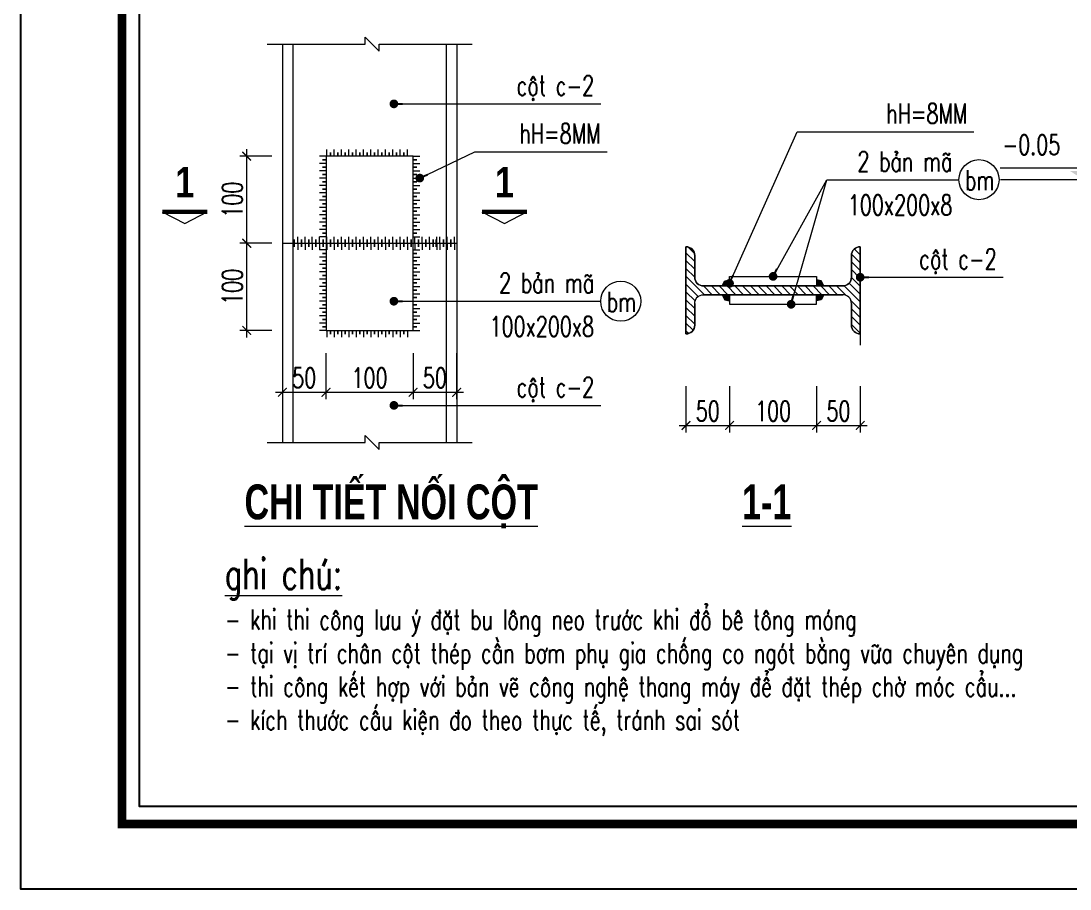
# Model space of a CAD drawing. Header units: millimetres. Extents: x 61738 to 439738, y 60858 to 151243.
# Drawn here: x 355738 to 367782, y 84100 to 94061 of the extents above; entities that cross this region are included whole.
import ezdxf
from ezdxf.enums import TextEntityAlignment as Align

# ---------------------------------------------------------------- set-up
doc = ezdxf.new("R2010")
doc.units = ezdxf.units.MM
for name, color, linetype, lineweight in [('10-TEXT', 4, 'Continuous', 15), ('3-THAY', 7, 'Continuous', 18), ('7-HATCH', 8, 'Continuous', 13), ('8-DIM', 8, 'Continuous', 15), ('9-SO HIEU', 8, 'Continuous', 15)]:
    doc.layers.add(name, color=color, linetype=linetype, lineweight=lineweight)
doc.layers.add('Khungbo', color=32, linetype='Continuous')
doc.layers.add('KICHTHUOC', color=8, linetype='Continuous')
doc.styles.add('A3 - Text 2.3', font='Vnsimli.shx', dxfattribs={"width": 0.7, "height": 230})
doc.styles.add('A3-Text 2.3', font='vnsimli.shx', dxfattribs={"width": 0.7, "height": 230, "bigfont": 'vn.shx'})
doc.styles.add('A3-Text 3.5', font='VnArialH-Bold.TTF', dxfattribs={"width": 0.8, "height": 350})
doc.styles.add('S1', font='vnsimli.shx', dxfattribs={"width": 0.75})
doc.styles.add('T3', font='VnArialH-Bold.TTF', dxfattribs={"width": 0.9})
doc.dimstyles.new('A3-1-100x10', dxfattribs={"dimtxt": 230, "dimasz": 100, "dimexe": 80, "dimexo": 0, "dimgap": 50, "dimtad": 1, "dimdec": 0, "dimlfac": 0.1, "dimdsep": 49, "dimtxsty": 'A3-Text 2.3', "dimblk": 'ARCHTICK', "dimcen": 10, "dimdle": 80, "dimclrd": 8, "dimclre": 8, "dimclrt": 2, "dimadec": 0, "dimazin": 2, "dimtfac": 1, "dimtdec": 0, "dimtix": 1, "dimtmove": 1, "dimatfit": 3, "dimldrblk": 'DOT', "dimfxl": 1, "dimtolj": 1, "dimtzin": 0, "dimlwd": -1, "dimlwe": -1, "dimarcsym": 0})

# ---------------------------------------------------------------- blocks, each defined once
blk = doc.blocks.new('CDS12')
at = {"layer": 'Defpoints'}
blk.add_lwpolyline([(91835, 363353), (49835, 363353), (49835, 393053), (91835, 393053)], close=True, dxfattribs=at)
at = {"layer": 'Khungbo', "color": 1, "const_width": 100}
blk.add_lwpolyline([(91094, 364100), (50996, 364100), (50996, 392312), (91094, 392312)], close=True, dxfattribs=at)
at = {"layer": 'Khungbo', "color": 1}
blk.add_lwpolyline([(90894, 364300), (51196, 364300), (51196, 392112), (90894, 392112)], close=True, dxfattribs=at)
blk = doc.blocks.new('*U61')
at = {"layer": '10-TEXT'}
for p, q in [((17615, 449767), (17615, 450310)), ((16706, 449893), (17756, 449893)), ((16710, 449766), (17757, 449766))]:
    blk.add_line(p, q, dxfattribs=at)
at = {"layer": '10-TEXT', "color": 1}
blk.add_solid([(17756, 449858), (17615, 449767), (17473, 449858)], dxfattribs=at)
blk = doc.blocks.new('Mat cat KC - Ngang')
at = {"layer": '10-TEXT', "color": 5, "const_width": 50}
blk.add_lwpolyline([(259, 0), (-259, 0)], dxfattribs=at)
at = {"layer": '10-TEXT', "color": 3, "ltscale": 500, "style": 'A3-Text 3.5', "width": 0.8}
blk.add_attdef('3', text='', height=350, dxfattribs=at).set_placement((0, 166), align=Align.CENTER)
blk = doc.blocks.new('_ArchTick')
at = {"color": 0, "linetype": 'ByBlock', "const_width": 0.15}
blk.add_lwpolyline([(-0.5, -0.5), (0.5, 0.5)], dxfattribs=at)
blk = doc.blocks.new('_Dot')
at = {"color": 0, "linetype": 'ByBlock', "lineweight": -2}
blk.add_line((-0.5, 0), (-1, 0), dxfattribs=at)
at = {"color": 0, "linetype": 'ByBlock', "const_width": 0.5}
blk.add_lwpolyline([(-0.25, 0, 1), (0.25, 0, 1)], format="xyb", close=True, dxfattribs=at)
blk = doc.blocks.new('*D440')
at = {"layer": '8-DIM', "color": 8, "ltscale": 400, "transparency": 16777216}
for p, q in [((358740, 90250), (358740, 89720)), ((359240, 90250), (359240, 89720))]:
    blk.add_line(p, q, dxfattribs=at)
at = {"layer": '8-DIM', "color": 8, "linetype": 'ByBlock', "ltscale": 400, "transparency": 16777216}
blk.add_line((358660, 89800), (359320, 89800), dxfattribs=at)
at = {"layer": 'Defpoints', "color": 0, "ltscale": 400, "transparency": 16777216}
for p in [(358740, 90250), (359240, 90250), (359240, 89800)]:
    blk.add_point(p, dxfattribs=at)
at = {"layer": '8-DIM', "color": 8, "ltscale": 400, "transparency": 16777216, "xscale": 100, "yscale": 100, "zscale": 100, "rotation": 180}
blk.add_blockref('_ArchTick', (358740, 89800), dxfattribs=at)
at = {"layer": '8-DIM', "color": 8, "ltscale": 400, "transparency": 16777216, "xscale": 100, "yscale": 100, "zscale": 100}
blk.add_blockref('_ArchTick', (359240, 89800), dxfattribs=at)
at = {"layer": '8-DIM', "color": 2, "ltscale": 400, "transparency": 16777216, "insert": (358990, 89965), "char_height": 230, "attachment_point": 5, "style": 'A3-Text 2.3'}
blk.add_mtext('\\A1;50', dxfattribs=at)
blk = doc.blocks.new('*D441')
at = {"layer": '8-DIM', "color": 8, "ltscale": 400, "transparency": 16777216}
for p, q in [((359240, 90250), (359240, 89720)), ((360240, 90250), (360240, 89720))]:
    blk.add_line(p, q, dxfattribs=at)
at = {"layer": '8-DIM', "color": 8, "linetype": 'ByBlock', "ltscale": 400, "transparency": 16777216}
blk.add_line((359160, 89800), (360320, 89800), dxfattribs=at)
at = {"layer": 'Defpoints', "color": 0, "ltscale": 400, "transparency": 16777216}
for p in [(359240, 90250), (360240, 90250), (360240, 89800)]:
    blk.add_point(p, dxfattribs=at)
at = {"layer": '8-DIM', "color": 8, "ltscale": 400, "transparency": 16777216, "xscale": 100, "yscale": 100, "zscale": 100, "rotation": 180}
blk.add_blockref('_ArchTick', (359240, 89800), dxfattribs=at)
at = {"layer": '8-DIM', "color": 8, "ltscale": 400, "transparency": 16777216, "xscale": 100, "yscale": 100, "zscale": 100}
blk.add_blockref('_ArchTick', (360240, 89800), dxfattribs=at)
at = {"layer": '8-DIM', "color": 2, "ltscale": 400, "transparency": 16777216, "insert": (359740, 89965), "char_height": 230, "attachment_point": 5, "style": 'A3-Text 2.3'}
blk.add_mtext('\\A1;100', dxfattribs=at)
blk = doc.blocks.new('*D442')
at = {"layer": '8-DIM', "color": 8, "ltscale": 400, "transparency": 16777216}
for p, q in [((360240, 90250), (360240, 89720)), ((360740, 90250), (360740, 89720))]:
    blk.add_line(p, q, dxfattribs=at)
at = {"layer": '8-DIM', "color": 8, "linetype": 'ByBlock', "ltscale": 400, "transparency": 16777216}
blk.add_line((360160, 89800), (360820, 89800), dxfattribs=at)
at = {"layer": 'Defpoints', "color": 0, "ltscale": 400, "transparency": 16777216}
for p in [(360240, 90250), (360740, 90250), (360740, 89800)]:
    blk.add_point(p, dxfattribs=at)
at = {"layer": '8-DIM', "color": 8, "ltscale": 400, "transparency": 16777216, "xscale": 100, "yscale": 100, "zscale": 100, "rotation": 180}
blk.add_blockref('_ArchTick', (360240, 89800), dxfattribs=at)
at = {"layer": '8-DIM', "color": 8, "ltscale": 400, "transparency": 16777216, "xscale": 100, "yscale": 100, "zscale": 100}
blk.add_blockref('_ArchTick', (360740, 89800), dxfattribs=at)
at = {"layer": '8-DIM', "color": 2, "ltscale": 400, "transparency": 16777216, "insert": (360490, 89965), "char_height": 230, "attachment_point": 5, "style": 'A3-Text 2.3'}
blk.add_mtext('\\A1;50', dxfattribs=at)
blk = doc.blocks.new('*D443')
at = {"layer": '8-DIM', "color": 8, "ltscale": 400, "transparency": 16777216}
for p, q in [((363373, 89870), (363373, 89340)), ((363873, 89870), (363873, 89340))]:
    blk.add_line(p, q, dxfattribs=at)
at = {"layer": '8-DIM', "color": 8, "linetype": 'ByBlock', "ltscale": 400, "transparency": 16777216}
blk.add_line((363293, 89420), (363953, 89420), dxfattribs=at)
at = {"layer": 'Defpoints', "color": 0, "ltscale": 400, "transparency": 16777216}
for p in [(363373, 89870), (363873, 89870), (363873, 89420)]:
    blk.add_point(p, dxfattribs=at)
at = {"layer": '8-DIM', "color": 8, "ltscale": 400, "transparency": 16777216, "xscale": 100, "yscale": 100, "zscale": 100, "rotation": 180}
blk.add_blockref('_ArchTick', (363373, 89420), dxfattribs=at)
at = {"layer": '8-DIM', "color": 8, "ltscale": 400, "transparency": 16777216, "xscale": 100, "yscale": 100, "zscale": 100}
blk.add_blockref('_ArchTick', (363873, 89420), dxfattribs=at)
at = {"layer": '8-DIM', "color": 2, "ltscale": 400, "transparency": 16777216, "insert": (363623, 89585), "char_height": 230, "attachment_point": 5, "style": 'A3-Text 2.3'}
blk.add_mtext('\\A1;50', dxfattribs=at)
blk = doc.blocks.new('*D444')
at = {"layer": '8-DIM', "color": 8, "ltscale": 400, "transparency": 16777216}
for p, q in [((363873, 89870), (363873, 89340)), ((364873, 89870), (364873, 89340))]:
    blk.add_line(p, q, dxfattribs=at)
at = {"layer": '8-DIM', "color": 8, "linetype": 'ByBlock', "ltscale": 400, "transparency": 16777216}
blk.add_line((363793, 89420), (364953, 89420), dxfattribs=at)
at = {"layer": 'Defpoints', "color": 0, "ltscale": 400, "transparency": 16777216}
for p in [(363873, 89870), (364873, 89870), (364873, 89420)]:
    blk.add_point(p, dxfattribs=at)
at = {"layer": '8-DIM', "color": 8, "ltscale": 400, "transparency": 16777216, "xscale": 100, "yscale": 100, "zscale": 100, "rotation": 180}
blk.add_blockref('_ArchTick', (363873, 89420), dxfattribs=at)
at = {"layer": '8-DIM', "color": 8, "ltscale": 400, "transparency": 16777216, "xscale": 100, "yscale": 100, "zscale": 100}
blk.add_blockref('_ArchTick', (364873, 89420), dxfattribs=at)
at = {"layer": '8-DIM', "color": 2, "ltscale": 400, "transparency": 16777216, "insert": (364373, 89585), "char_height": 230, "attachment_point": 5, "style": 'A3-Text 2.3'}
blk.add_mtext('\\A1;100', dxfattribs=at)
blk = doc.blocks.new('*D445')
at = {"layer": '8-DIM', "color": 8, "ltscale": 400, "transparency": 16777216}
for p, q in [((364873, 89870), (364873, 89340)), ((365373, 89870), (365373, 89340))]:
    blk.add_line(p, q, dxfattribs=at)
at = {"layer": '8-DIM', "color": 8, "linetype": 'ByBlock', "ltscale": 400, "transparency": 16777216}
blk.add_line((364793, 89420), (365453, 89420), dxfattribs=at)
at = {"layer": 'Defpoints', "color": 0, "ltscale": 400, "transparency": 16777216}
for p in [(364873, 89870), (365373, 89870), (365373, 89420)]:
    blk.add_point(p, dxfattribs=at)
at = {"layer": '8-DIM', "color": 8, "ltscale": 400, "transparency": 16777216, "xscale": 100, "yscale": 100, "zscale": 100, "rotation": 180}
blk.add_blockref('_ArchTick', (364873, 89420), dxfattribs=at)
at = {"layer": '8-DIM', "color": 8, "ltscale": 400, "transparency": 16777216, "xscale": 100, "yscale": 100, "zscale": 100}
blk.add_blockref('_ArchTick', (365373, 89420), dxfattribs=at)
at = {"layer": '8-DIM', "color": 2, "ltscale": 400, "transparency": 16777216, "insert": (365123, 89585), "char_height": 230, "attachment_point": 5, "style": 'A3-Text 2.3'}
blk.add_mtext('\\A1;50', dxfattribs=at)
blk = doc.blocks.new('*D446')
at = {"layer": '8-DIM', "color": 8, "linetype": 'ByBlock', "ltscale": 400, "transparency": 16777216}
blk.add_line((358330, 90430), (358330, 91590), dxfattribs=at)
at = {"layer": '8-DIM', "color": 8, "ltscale": 400, "transparency": 16777216}
for p, q in [((358620, 91510), (358250, 91510)), ((358620, 90510), (358250, 90510))]:
    blk.add_line(p, q, dxfattribs=at)
at = {"layer": 'Defpoints', "color": 0, "ltscale": 400, "transparency": 16777216}
for p in [(358330, 91510), (358620, 91510), (358620, 90510)]:
    blk.add_point(p, dxfattribs=at)
at = {"layer": '8-DIM', "color": 8, "ltscale": 400, "transparency": 16777216, "xscale": 100, "yscale": 100, "zscale": 100}
for p, rotation in [((358330, 91510), 90), ((358330, 90510), 270)]:
    blk.add_blockref('_ArchTick', p, dxfattribs=dict(at, rotation=rotation))
at = {"layer": '8-DIM', "color": 2, "ltscale": 400, "transparency": 16777216, "insert": (358165, 91010), "char_height": 230, "attachment_point": 5, "rotation": 90, "style": 'A3-Text 2.3'}
blk.add_mtext('\\A1;100', dxfattribs=at)
blk = doc.blocks.new('*D447')
at = {"layer": '8-DIM', "color": 8, "ltscale": 400, "transparency": 16777216}
for p, q in [((358620, 92510), (358250, 92510)), ((358620, 91510), (358250, 91510))]:
    blk.add_line(p, q, dxfattribs=at)
at = {"layer": '8-DIM', "color": 8, "linetype": 'ByBlock', "ltscale": 400, "transparency": 16777216}
blk.add_line((358330, 91430), (358330, 92590), dxfattribs=at)
at = {"layer": 'Defpoints', "color": 0, "ltscale": 400, "transparency": 16777216}
for p in [(358330, 92510), (358620, 92510), (358620, 91510)]:
    blk.add_point(p, dxfattribs=at)
at = {"layer": '8-DIM', "color": 8, "ltscale": 400, "transparency": 16777216, "xscale": 100, "yscale": 100, "zscale": 100}
for p, rotation in [((358330, 92510), 90), ((358330, 91510), 270)]:
    blk.add_blockref('_ArchTick', p, dxfattribs=dict(at, rotation=rotation))
at = {"layer": '8-DIM', "color": 2, "ltscale": 400, "transparency": 16777216, "insert": (358165, 92010), "char_height": 230, "attachment_point": 5, "rotation": 90, "style": 'A3-Text 2.3'}
blk.add_mtext('\\A1;100', dxfattribs=at)

msp = doc.modelspace()

# ---------------------------------------------------------------- hatches: boundary and pattern name
at = {"layer": '7-HATCH', "ltscale": 400}
h = msp.add_hatch(dxfattribs=at)
h.set_pattern_fill('ANSI31', color=256, scale=20, angle=-90)
h.set_pattern_definition([(315, (312383.47, 501600.71), (44.901281, 44.901281), [])])
h.paths.add_polyline_path([(365172.8, 90920, -0.4142136), (365272.8, 90820), (365272.8, 90570, 0.4142136), (365372.8, 90470), (365372.8, 91470, 0.4142136), (365272.8, 91370), (365272.8, 91120, -0.4142136), (365172.8, 91020), (363572.8, 91020, -0.4142136), (363472.8, 91120), (363472.8, 91370, 0.4142136), (363372.8, 91470), (363372.8, 90470, 0.4142136), (363472.8, 90570), (363472.8, 90820, -0.4142136), (363572.8, 90920)])
h = msp.add_hatch(color=256, dxfattribs=at)
h.dxf.hatch_style = 1
h.paths.add_polyline_path([(363872.8, 91090), (363820, 91080), (363790, 91020), (363872.8, 91020)])
h = msp.add_hatch(color=256, dxfattribs=at)
h.dxf.hatch_style = 1
h.paths.add_polyline_path([(364872.8, 91090), (364925.5, 91080), (364955.5, 91020), (364872.8, 91020)])
h = msp.add_hatch(color=256, dxfattribs=at)
h.dxf.hatch_style = 1
h.paths.add_polyline_path([(363872.8, 90850), (363820, 90860), (363790, 90920), (363872.8, 90920)])
h = msp.add_hatch(color=256, dxfattribs=at)
h.dxf.hatch_style = 1
h.paths.add_polyline_path([(364872.8, 90850), (364925.5, 90860), (364955.5, 90920), (364872.8, 90920)])

# ---------------------------------------------------------------- linework, layer by layer
at = {"layer": '3-THAY', "ltscale": 400}
for points in [[(358740.5, 93796), (358740.5, 89224)], [(358859.5, 93796), (358859.5, 89224)], [(360621.5, 93796), (360621.5, 89224)], [(360740.5, 93796), (360740.5, 89224)], [(358740.5, 91510), (360740.5, 91510)], [(358740.5, 91510), (360740.5, 91510)], [(363790, 91020), (363820, 91080), (363872.8, 91090)], [(363872.8, 91020), (363872.8, 91130), (364872.8, 91130), (364872.8, 91020)], [(364955.5, 91020), (364925.5, 91080), (364872.8, 91090)], [(363790, 90920), (363820, 90860), (363872.8, 90850)], [(363872.8, 90920), (363872.8, 90810), (364872.8, 90810), (364872.8, 90920)], [(364955.5, 90920), (364925.5, 90860), (364872.8, 90850)], [(365372.8, 90470), (365372.8, 90340)]]:
    msp.add_lwpolyline(points, dxfattribs=at)
msp.add_lwpolyline([(359240.5, 90510), (360240.5, 90510), (360240.5, 92510), (359240.5, 92510)], close=True, dxfattribs=at)
at = {"layer": '3-THAY', "ltscale": 500}
for points in [[(357360, 91870), (357618.5, 91735.5), (357877, 91870)], [(361030, 91870), (361288.5, 91735.5), (361547, 91870)]]:
    msp.add_lwpolyline(points, dxfattribs=at)
at = {"layer": '3-THAY'}
for points in [[(363472.8, 90820), (363472.8, 90570, -0.4142136), (363372.8, 90470), (363372.8, 91470), (363372.8, 91470, -0.4142136), (363472.8, 91370), (363472.8, 91120, 0.4142136), (363572.8, 91020), (365172.8, 91020, 0.4142136), (365272.8, 91120), (365272.8, 91370, -0.4142136), (365372.8, 91470), (365372.8, 91470), (365372.8, 90470), (365372.8, 90470, -0.4142136), (365272.8, 90570), (365272.8, 90820, 0.4142136), (365172.8, 90920), (363572.8, 90920)], [(365272.8, 90820), (365272.8, 90570, 0.4142136), (365372.8, 90470), (365372.8, 91470), (365372.8, 91470, 0.4142136), (365272.8, 91370), (365272.8, 91120, -0.4142136), (365172.8, 91020), (363572.8, 91020, -0.4142136), (363472.8, 91120), (363472.8, 91370, 0.4142136), (363372.8, 91470), (363372.8, 91470), (363372.8, 90470), (363372.8, 90470, 0.4142136), (363472.8, 90570), (363472.8, 90820, -0.4142136), (363572.8, 90920), (365172.8, 90920)]]:
    msp.add_lwpolyline(points, format="xyb", dxfattribs=at)
at = {"layer": '7-HATCH', "ltscale": 400}
for points in [[(358563.3, 93796), (359689, 93796), (359689, 93876), (359849, 93716), (359849, 93796), (360917.7, 93796)], [(358563.3, 89224), (359689, 89224), (359689, 89304), (359849, 89144), (359849, 89224), (360917.7, 89224)]]:
    msp.add_lwpolyline(points, dxfattribs=at)
at = {"layer": '9-SO HIEU', "ltscale": 300}
for points in [[(359240.5, 92510), (359164.5, 92510)], [(359251.2, 92510), (359251.2, 92586)], [(359293.2, 92510), (359293.2, 92552)], [(359293.2, 92552), (359293.2, 92510)], [(359335.2, 92510), (359335.2, 92586)], [(359377.2, 92510), (359377.2, 92552)], [(359377.2, 92552), (359377.2, 92510)], [(359419.2, 92510), (359419.2, 92586)], [(359461.2, 92510), (359461.2, 92552)], [(359461.2, 92552), (359461.2, 92510)], [(359503.2, 92510), (359503.2, 92586)], [(359545.2, 92510), (359545.2, 92552)], [(359545.2, 92552), (359545.2, 92510)], [(359587.2, 92510), (359587.2, 92586)], [(359629.2, 92510), (359629.2, 92552)], [(359629.2, 92552), (359629.2, 92510)], [(359671.2, 92510), (359671.2, 92586)], [(359713.2, 92510), (359713.2, 92552)], [(359713.2, 92552), (359713.2, 92510)], [(359755.2, 92510), (359755.2, 92586)], [(359755.2, 92510), (359755.2, 92586)], [(359797.2, 92510), (359797.2, 92552)], [(359797.2, 92552), (359797.2, 92510)], [(359797.2, 92510), (359797.2, 92552)], [(359797.2, 92552), (359797.2, 92510)], [(359839.2, 92510), (359839.2, 92586)], [(359839.2, 92510), (359839.2, 92586)], [(359839.2, 92510), (359839.2, 92586)], [(359881.2, 92510), (359881.2, 92552)], [(359881.2, 92552), (359881.2, 92510)], [(359923.2, 92510), (359923.2, 92586)], [(359965.2, 92510), (359965.2, 92552)], [(359965.2, 92552), (359965.2, 92510)], [(360007.2, 92510), (360007.2, 92586)], [(360049.2, 92510), (360049.2, 92552)], [(360049.2, 92552), (360049.2, 92510)], [(360091.2, 92510), (360091.2, 92586)], [(360091.2, 92510), (360091.2, 92586)], [(360133.2, 92510), (360133.2, 92552)], [(360133.2, 92552), (360133.2, 92510)], [(360175.2, 92510), (360175.2, 92586)], [(360240.5, 92510), (360316.5, 92510)], [(359240.5, 92426), (359164.5, 92426)], [(359240.5, 92426), (359164.5, 92426)], [(359198.5, 92468), (359240.5, 92468)], [(359240.5, 92468), (359198.5, 92468)], [(359198.5, 92384), (359240.5, 92384)], [(359240.5, 92384), (359198.5, 92384)], [(360282.5, 92468), (360240.5, 92468)], [(360240.5, 92468), (360282.5, 92468)], [(360240.5, 92426), (360316.5, 92426)], [(360240.5, 92426), (360316.5, 92426)], [(360282.5, 92384), (360240.5, 92384)], [(360240.5, 92384), (360282.5, 92384)], [(359240.5, 92342), (359164.5, 92342)], [(359240.5, 92258), (359164.5, 92258)], [(359198.5, 92300), (359240.5, 92300)], [(359240.5, 92300), (359198.5, 92300)], [(360240.5, 92342), (360316.5, 92342)], [(360282.5, 92300), (360240.5, 92300)], [(360240.5, 92300), (360282.5, 92300)], [(360240.5, 92258), (360316.5, 92258)], [(359240.5, 92174), (359164.5, 92174)], [(359240.5, 92174), (359164.5, 92174)], [(359240.5, 92174), (359164.5, 92174)], [(359198.5, 92216), (359240.5, 92216)], [(359240.5, 92216), (359198.5, 92216)], [(359198.5, 92132), (359240.5, 92132)], [(359240.5, 92132), (359198.5, 92132)], [(359198.5, 92132), (359240.5, 92132)], [(359240.5, 92132), (359198.5, 92132)], [(360282.5, 92216), (360240.5, 92216)], [(360240.5, 92216), (360282.5, 92216)], [(360240.5, 92174), (360316.5, 92174)], [(360240.5, 92174), (360316.5, 92174)], [(360240.5, 92174), (360316.5, 92174)], [(360282.5, 92132), (360240.5, 92132)], [(360240.5, 92132), (360282.5, 92132)], [(360282.5, 92132), (360240.5, 92132)], [(360240.5, 92132), (360282.5, 92132)], [(359240.5, 92090), (359164.5, 92090)], [(359240.5, 92090), (359164.5, 92090)], [(359198.5, 92048), (359240.5, 92048)], [(359240.5, 92048), (359198.5, 92048)], [(360240.5, 92090), (360316.5, 92090)], [(360240.5, 92090), (360316.5, 92090)], [(360282.5, 92048), (360240.5, 92048)], [(360240.5, 92048), (360282.5, 92048)], [(359240.5, 92006), (359164.5, 92006)], [(359240.5, 91922), (359164.5, 91922)], [(359198.5, 91964), (359240.5, 91964)], [(359240.5, 91964), (359198.5, 91964)], [(360240.5, 92006), (360316.5, 92006)], [(360282.5, 91964), (360240.5, 91964)], [(360240.5, 91964), (360282.5, 91964)], [(360240.5, 91922), (360316.5, 91922)], [(359240.5, 91838), (359164.5, 91838)], [(359198.5, 91880), (359240.5, 91880)], [(359240.5, 91880), (359198.5, 91880)], [(359198.5, 91796), (359240.5, 91796)], [(359240.5, 91796), (359198.5, 91796)], [(360282.5, 91880), (360240.5, 91880)], [(360240.5, 91880), (360282.5, 91880)], [(360240.5, 91838), (360316.5, 91838)], [(360282.5, 91796), (360240.5, 91796)], [(360240.5, 91796), (360282.5, 91796)], [(359240.5, 91754), (359164.5, 91754)], [(359240.5, 91670), (359164.5, 91670)], [(359198.5, 91712), (359240.5, 91712)], [(359240.5, 91712), (359198.5, 91712)], [(360240.5, 91754), (360316.5, 91754)], [(360282.5, 91712), (360240.5, 91712)], [(360240.5, 91712), (360282.5, 91712)], [(360240.5, 91670), (360316.5, 91670)], [(358873.2, 91510), (358873.2, 91552)], [(358873.2, 91552), (358873.2, 91510)], [(358915.2, 91510), (358915.2, 91586)], [(358915.2, 91510), (358915.2, 91586)], [(358957.2, 91510), (358957.2, 91552)], [(358957.2, 91552), (358957.2, 91510)], [(358999.2, 91510), (358999.2, 91586)], [(359041.2, 91510), (359041.2, 91552)], [(359041.2, 91552), (359041.2, 91510)], [(359083.2, 91510), (359083.2, 91586)], [(359125.2, 91510), (359125.2, 91552)], [(359125.2, 91552), (359125.2, 91510)], [(359240.5, 91586), (359164.5, 91586)], [(359167.2, 91510), (359167.2, 91586)], [(359167.2, 91510), (359167.2, 91586)], [(359198.5, 91628), (359240.5, 91628)], [(359240.5, 91628), (359198.5, 91628)], [(359209.2, 91510), (359209.2, 91552)], [(359209.2, 91552), (359209.2, 91510)], [(359251.2, 91510), (359251.2, 91586)], [(359293.2, 91510), (359293.2, 91552)], [(359293.2, 91552), (359293.2, 91510)], [(359335.2, 91510), (359335.2, 91586)], [(359377.2, 91510), (359377.2, 91552)], [(359377.2, 91552), (359377.2, 91510)], [(359419.2, 91510), (359419.2, 91586)], [(359461.2, 91510), (359461.2, 91552)], [(359461.2, 91552), (359461.2, 91510)], [(359503.2, 91510), (359503.2, 91586)], [(359545.2, 91510), (359545.2, 91552)], [(359545.2, 91552), (359545.2, 91510)], [(359587.2, 91510), (359587.2, 91586)], [(359629.2, 91510), (359629.2, 91552)], [(359629.2, 91552), (359629.2, 91510)], [(359671.2, 91510), (359671.2, 91586)], [(359713.2, 91510), (359713.2, 91552)], [(359713.2, 91552), (359713.2, 91510)], [(359755.2, 91510), (359755.2, 91586)], [(359755.2, 91510), (359755.2, 91586)], [(359797.2, 91510), (359797.2, 91552)], [(359797.2, 91552), (359797.2, 91510)], [(359797.2, 91510), (359797.2, 91552)], [(359797.2, 91552), (359797.2, 91510)], [(359839.2, 91510), (359839.2, 91586)], [(359839.2, 91510), (359839.2, 91586)], [(359839.2, 91510), (359839.2, 91586)], [(359881.2, 91510), (359881.2, 91552)], [(359881.2, 91552), (359881.2, 91510)], [(359923.2, 91510), (359923.2, 91586)], [(359965.2, 91510), (359965.2, 91552)], [(359965.2, 91552), (359965.2, 91510)], [(360007.2, 91510), (360007.2, 91586)], [(360049.2, 91510), (360049.2, 91552)], [(360049.2, 91552), (360049.2, 91510)], [(360091.2, 91510), (360091.2, 91586)], [(360091.2, 91510), (360091.2, 91586)], [(360133.2, 91510), (360133.2, 91552)], [(360133.2, 91552), (360133.2, 91510)], [(360175.2, 91510), (360175.2, 91586)], [(360217.2, 91510), (360217.2, 91552)], [(360217.2, 91552), (360217.2, 91510)], [(360282.5, 91628), (360240.5, 91628)], [(360240.5, 91628), (360282.5, 91628)], [(360240.5, 91586), (360316.5, 91586)], [(360259.2, 91510), (360259.2, 91586)], [(360301.2, 91510), (360301.2, 91552)], [(360301.2, 91552), (360301.2, 91510)], [(360343.2, 91510), (360343.2, 91586)], [(360385.2, 91510), (360385.2, 91552)], [(360385.2, 91552), (360385.2, 91510)], [(360427.2, 91510), (360427.2, 91586)], [(360469.2, 91510), (360469.2, 91552)], [(360469.2, 91552), (360469.2, 91510)], [(360506.2, 91510), (360506.2, 91552)], [(360506.2, 91552), (360506.2, 91510)], [(360511.2, 91510), (360511.2, 91586)], [(360548.2, 91510), (360548.2, 91586)], [(360590.2, 91510), (360590.2, 91552)], [(360590.2, 91552), (360590.2, 91510)], [(360632.2, 91510), (360632.2, 91586)], [(360632.2, 91510), (360632.2, 91586)], [(360674.2, 91510), (360674.2, 91552)], [(360674.2, 91552), (360674.2, 91510)], [(360716.2, 91510), (360716.2, 91586)], [(358873.2, 91510), (358873.2, 91468)], [(358873.2, 91468), (358873.2, 91510)], [(358915.2, 91510), (358915.2, 91434)], [(358915.2, 91510), (358915.2, 91434)], [(358957.2, 91510), (358957.2, 91468)], [(358957.2, 91468), (358957.2, 91510)], [(358999.2, 91510), (358999.2, 91434)], [(359041.2, 91510), (359041.2, 91468)], [(359041.2, 91468), (359041.2, 91510)], [(359083.2, 91510), (359083.2, 91434)], [(359125.2, 91510), (359125.2, 91468)], [(359125.2, 91468), (359125.2, 91510)], [(359240.5, 91434), (359164.5, 91434)], [(359167.2, 91510), (359167.2, 91434)], [(359167.2, 91510), (359167.2, 91434)], [(359209.2, 91510), (359209.2, 91468)], [(359209.2, 91468), (359209.2, 91510)], [(359251.2, 91510), (359251.2, 91434)], [(359293.2, 91510), (359293.2, 91468)], [(359293.2, 91468), (359293.2, 91510)], [(359335.2, 91510), (359335.2, 91434)], [(359377.2, 91510), (359377.2, 91468)], [(359377.2, 91468), (359377.2, 91510)], [(359419.2, 91510), (359419.2, 91434)], [(359461.2, 91510), (359461.2, 91468)], [(359461.2, 91468), (359461.2, 91510)], [(359503.2, 91510), (359503.2, 91434)], [(359545.2, 91510), (359545.2, 91468)], [(359545.2, 91468), (359545.2, 91510)], [(359587.2, 91510), (359587.2, 91434)], [(359629.2, 91510), (359629.2, 91468)], [(359629.2, 91468), (359629.2, 91510)], [(359671.2, 91510), (359671.2, 91434)], [(359713.2, 91510), (359713.2, 91468)], [(359713.2, 91468), (359713.2, 91510)], [(359755.2, 91510), (359755.2, 91434)], [(359755.2, 91510), (359755.2, 91434)], [(359797.2, 91510), (359797.2, 91468)], [(359797.2, 91468), (359797.2, 91510)], [(359797.2, 91510), (359797.2, 91468)], [(359797.2, 91468), (359797.2, 91510)], [(359839.2, 91510), (359839.2, 91434)], [(359839.2, 91510), (359839.2, 91434)], [(359839.2, 91510), (359839.2, 91434)], [(359881.2, 91510), (359881.2, 91468)], [(359881.2, 91468), (359881.2, 91510)], [(359923.2, 91510), (359923.2, 91434)], [(359965.2, 91510), (359965.2, 91468)], [(359965.2, 91468), (359965.2, 91510)], [(360007.2, 91510), (360007.2, 91434)], [(360049.2, 91510), (360049.2, 91468)], [(360049.2, 91468), (360049.2, 91510)], [(360091.2, 91510), (360091.2, 91434)], [(360091.2, 91510), (360091.2, 91434)], [(360133.2, 91510), (360133.2, 91468)], [(360133.2, 91468), (360133.2, 91510)], [(360175.2, 91510), (360175.2, 91434)], [(360217.2, 91510), (360217.2, 91468)], [(360217.2, 91468), (360217.2, 91510)], [(360240.5, 91434), (360316.5, 91434)], [(360259.2, 91510), (360259.2, 91434)], [(360301.2, 91510), (360301.2, 91468)], [(360301.2, 91468), (360301.2, 91510)], [(360343.2, 91510), (360343.2, 91434)], [(360385.2, 91510), (360385.2, 91468)], [(360385.2, 91468), (360385.2, 91510)], [(360427.2, 91510), (360427.2, 91434)], [(360469.2, 91510), (360469.2, 91468)], [(360469.2, 91468), (360469.2, 91510)], [(360506.2, 91510), (360506.2, 91468)], [(360506.2, 91468), (360506.2, 91510)], [(360511.2, 91510), (360511.2, 91434)], [(360548.2, 91510), (360548.2, 91434)], [(360590.2, 91510), (360590.2, 91468)], [(360590.2, 91468), (360590.2, 91510)], [(360632.2, 91510), (360632.2, 91434)], [(360632.2, 91510), (360632.2, 91434)], [(360674.2, 91510), (360674.2, 91468)], [(360674.2, 91468), (360674.2, 91510)], [(360716.2, 91510), (360716.2, 91434)], [(359240.5, 91350), (359164.5, 91350)], [(359198.5, 91392), (359240.5, 91392)], [(359240.5, 91392), (359198.5, 91392)], [(359198.5, 91308), (359240.5, 91308)], [(359240.5, 91308), (359198.5, 91308)], [(360282.5, 91392), (360240.5, 91392)], [(360240.5, 91392), (360282.5, 91392)], [(360240.5, 91350), (360316.5, 91350)], [(360282.5, 91308), (360240.5, 91308)], [(360240.5, 91308), (360282.5, 91308)], [(359240.5, 91266), (359164.5, 91266)], [(359240.5, 91182), (359164.5, 91182)], [(359198.5, 91224), (359240.5, 91224)], [(359240.5, 91224), (359198.5, 91224)], [(360240.5, 91266), (360316.5, 91266)], [(360282.5, 91224), (360240.5, 91224)], [(360240.5, 91224), (360282.5, 91224)], [(360240.5, 91182), (360316.5, 91182)], [(359240.5, 91098), (359164.5, 91098)], [(359198.5, 91140), (359240.5, 91140)], [(359240.5, 91140), (359198.5, 91140)], [(359198.5, 91056), (359240.5, 91056)], [(359240.5, 91056), (359198.5, 91056)], [(360282.5, 91140), (360240.5, 91140)], [(360240.5, 91140), (360282.5, 91140)], [(360240.5, 91098), (360316.5, 91098)], [(360282.5, 91056), (360240.5, 91056)], [(360240.5, 91056), (360282.5, 91056)], [(359240.5, 91014), (359164.5, 91014)], [(359240.5, 90930), (359164.5, 90930)], [(359240.5, 90930), (359164.5, 90930)], [(359198.5, 90972), (359240.5, 90972)], [(359240.5, 90972), (359198.5, 90972)], [(360240.5, 91014), (360316.5, 91014)], [(360282.5, 90972), (360240.5, 90972)], [(360240.5, 90972), (360282.5, 90972)], [(360240.5, 90930), (360316.5, 90930)], [(360240.5, 90930), (360316.5, 90930)], [(359240.5, 90846), (359164.5, 90846)], [(359240.5, 90846), (359164.5, 90846)], [(359240.5, 90846), (359164.5, 90846)], [(359198.5, 90888), (359240.5, 90888)], [(359240.5, 90888), (359198.5, 90888)], [(359198.5, 90888), (359240.5, 90888)], [(359240.5, 90888), (359198.5, 90888)], [(360282.5, 90888), (360240.5, 90888)], [(360240.5, 90888), (360282.5, 90888)], [(360282.5, 90888), (360240.5, 90888)], [(360240.5, 90888), (360282.5, 90888)], [(360240.5, 90846), (360316.5, 90846)], [(360240.5, 90846), (360316.5, 90846)], [(360240.5, 90846), (360316.5, 90846)], [(359240.5, 90762), (359164.5, 90762)], [(359198.5, 90804), (359240.5, 90804)], [(359240.5, 90804), (359198.5, 90804)], [(359198.5, 90720), (359240.5, 90720)], [(359240.5, 90720), (359198.5, 90720)], [(360282.5, 90804), (360240.5, 90804)], [(360240.5, 90804), (360282.5, 90804)], [(360240.5, 90762), (360316.5, 90762)], [(360282.5, 90720), (360240.5, 90720)], [(360240.5, 90720), (360282.5, 90720)], [(359240.5, 90678), (359164.5, 90678)], [(359240.5, 90594), (359164.5, 90594)], [(359240.5, 90594), (359164.5, 90594)], [(359198.5, 90636), (359240.5, 90636)], [(359240.5, 90636), (359198.5, 90636)], [(360240.5, 90678), (360316.5, 90678)], [(360282.5, 90636), (360240.5, 90636)], [(360240.5, 90636), (360282.5, 90636)], [(360240.5, 90594), (360316.5, 90594)], [(360240.5, 90594), (360316.5, 90594)], [(359240.5, 90510), (359164.5, 90510)], [(359198.5, 90552), (359240.5, 90552)], [(359240.5, 90552), (359198.5, 90552)], [(359251.2, 90510), (359251.2, 90434)], [(359293.2, 90510), (359293.2, 90468)], [(359293.2, 90468), (359293.2, 90510)], [(359335.2, 90510), (359335.2, 90434)], [(359377.2, 90510), (359377.2, 90468)], [(359377.2, 90468), (359377.2, 90510)], [(359419.2, 90510), (359419.2, 90434)], [(359461.2, 90510), (359461.2, 90468)], [(359461.2, 90468), (359461.2, 90510)], [(359503.2, 90510), (359503.2, 90434)], [(359545.2, 90510), (359545.2, 90468)], [(359545.2, 90468), (359545.2, 90510)], [(359587.2, 90510), (359587.2, 90434)], [(359629.2, 90510), (359629.2, 90468)], [(359629.2, 90468), (359629.2, 90510)], [(359671.2, 90510), (359671.2, 90434)], [(359713.2, 90510), (359713.2, 90468)], [(359713.2, 90468), (359713.2, 90510)], [(359755.2, 90510), (359755.2, 90434)], [(359755.2, 90510), (359755.2, 90434)], [(359797.2, 90510), (359797.2, 90468)], [(359797.2, 90468), (359797.2, 90510)], [(359797.2, 90510), (359797.2, 90468)], [(359797.2, 90468), (359797.2, 90510)], [(359839.2, 90510), (359839.2, 90434)], [(359839.2, 90510), (359839.2, 90434)], [(359839.2, 90510), (359839.2, 90434)], [(359881.2, 90510), (359881.2, 90468)], [(359881.2, 90468), (359881.2, 90510)], [(359923.2, 90510), (359923.2, 90434)], [(359965.2, 90510), (359965.2, 90468)], [(359965.2, 90468), (359965.2, 90510)], [(360007.2, 90510), (360007.2, 90434)], [(360049.2, 90510), (360049.2, 90468)], [(360049.2, 90468), (360049.2, 90510)], [(360091.2, 90510), (360091.2, 90434)], [(360091.2, 90510), (360091.2, 90434)], [(360133.2, 90510), (360133.2, 90468)], [(360133.2, 90468), (360133.2, 90510)], [(360175.2, 90510), (360175.2, 90434)], [(360282.5, 90552), (360240.5, 90552)], [(360240.5, 90552), (360282.5, 90552)], [(360240.5, 90510), (360316.5, 90510)]]:
    msp.add_lwpolyline(points, dxfattribs=at)
at = {"layer": '9-SO HIEU'}
for centre in [(366736.8, 92240), (362623.6, 90845.3)]:
    msp.add_circle(centre, 230, dxfattribs=at)

# ---------------------------------------------------------------- block references
at = {"layer": '8-DIM'}
for p in [(357618.5, 91870), (361288.5, 91870)]:
    msp.add_blockref('Mat cat KC - Ngang', p, dxfattribs=at).add_auto_attribs({'3': '1'})
at = {"layer": 'KICHTHUOC'}
msp.add_blockref('CDS12', (305903.3, -279252.9), dxfattribs=at)
at = {"layer": 'KICHTHUOC', "xscale": 1.045454545455868, "yscale": 1.045454545455868, "zscale": 1.045454545455868}
msp.add_blockref('*U61', (349514.9, -377966.6), dxfattribs=at)

# ---------------------------------------------------------------- texts
at = {"layer": '10-TEXT', "width": 0.7}
for s, height, style, p in [('cét c-2', 230, 'S1', (362318, 93204.7)), ('hH=8MM', 230, 'S1', (366603, 92884.7)), ('hH=8MM', 230, 'S1', (362391.7, 92654.7)), ('2 b¶n m·', 230, 'S1', (366431.2, 92334.7)), ('100x200x8', 230, 'S1', (366431.2, 91834.7)), ('cét c-2', 230, 'S1', (366940.3, 91214.7)), ('2 b¶n m·', 230, 'S1', (362318, 90940)), ('100x200x8', 230, 'S1', (362318, 90440)), ('cét c-2', 230, 'S1', (362318, 89744.7)), ('%%Uchi tiÕt nèi cét', 400, 'T3', (361672.5, 88342.4)), ('%%U1-1', 400, 'T3', (364582.5, 88342.4))]:
    msp.add_text(s, height=height, dxfattribs=dict(at, style=style)).set_placement(p, align=Align.RIGHT)
at = {"layer": '10-TEXT', "style": 'A3 - Text 2.3', "width": 0.7}
msp.add_text('-0.05', height=230, dxfattribs=at).set_placement((367007.6, 92525.8))
at = {"layer": '10-TEXT', "style": 'S1', "width": 0.7}
for p in [(366744.5, 92118.7), (362631.3, 90724)]:
    msp.add_text('bm', height=230, dxfattribs=at).set_placement(p, align=Align.CENTER)
at = {"layer": '10-TEXT', "ltscale": 400, "insert": (358080, 87890), "char_height": 230, "width": 15242.69, "attachment_point": 1, "style": 'A3-Text 2.3'}
msp.add_mtext('{\\H1.522x;\\Lghi chó:}\\P- khi thi c«ng l\xadu ý ®Æt bu l«ng neo tr\xadíc khi ®æ bª t«ng mãng\\P- t¹i vÞ trÝ ch©n cét thÐp cÇn b¬m phô gia chèng co ngãt b»ng v÷a chuyªn dông \\P- thi c«ng kÕt hîp víi b¶n vÏ c«ng nghÖ thang m¸y ®Ó ®Æt thÐp chê mãc cÈu...\\P- kÝch th\xadíc cÊu kiÖn ®o theo thùc tÕ, tr¸nh sai sãt', dxfattribs=at)

# ---------------------------------------------------------------- dimensions: what is measured, and where the dimension line sits
at = {"layer": '8-DIM', "ltscale": 400}
for base, p1, p2, picture, middle in [((358330, 92510), (358620, 91510), (358620, 92510), '*D447', (358165, 92010)), ((358330, 91510), (358620, 90510), (358620, 91510), '*D446', (358165, 91010))]:
    dim = msp.add_linear_dim(base=base, p1=p1, p2=p2, angle=90, dimstyle='A3-1-100x10', dxfattribs=at)
    dim.commit()
    dim.dimension.update_dxf_attribs({"geometry": picture, "text_midpoint": middle})
for base, p1, p2, picture, middle in [((359240.5, 89800), (358740.5, 90250), (359240.5, 90250), '*D440', (358990.5, 89965)), ((360240.5, 89800), (359240.5, 90250), (360240.5, 90250), '*D441', (359740.5, 89965)), ((360740.5, 89800), (360240.5, 90250), (360740.5, 90250), '*D442', (360490.5, 89965)), ((363872.8, 89420), (363372.8, 89870), (363872.8, 89870), '*D443', (363622.8, 89585)), ((364872.8, 89420), (363872.8, 89870), (364872.8, 89870), '*D444', (364372.8, 89585)), ((365372.8, 89420), (364872.8, 89870), (365372.8, 89870), '*D445', (365122.8, 89585))]:
    dim = msp.add_linear_dim(base=base, p1=p1, p2=p2, dimstyle='A3-1-100x10', dxfattribs=at)
    dim.commit()
    dim.dimension.update_dxf_attribs({"geometry": picture, "text_midpoint": middle})

# ---------------------------------------------------------------- leaders
at = {"layer": '9-SO HIEU', "ltscale": 400}
for points, override in [([(360020, 93110), (362393.6, 93110)], {"dimtad": 0}), ([(363872.8, 91050), (364650, 92790), (366678.7, 92790)], {"dimgap": 50, "dimtad": 0}), ([(360316.5, 92258), (360950, 92560), (362467.3, 92560)], {"dimgap": 50, "dimtad": 0}), ([(364372.8, 91130), (364990, 92240), (366506.8, 92240)], {"dimgap": 50, "dimtad": 0}), ([(364580, 90810), (364990, 92240)], {"dimgap": 50, "dimtad": 0}), ([(365372.8, 91120), (367015.9, 91120)], {"dimtad": 0}), ([(360020, 90845.3), (362393.6, 90845.3)], {"dimtad": 0}), ([(360020, 89650), (362393.6, 89650)], {"dimtad": 0})]:
    msp.add_leader(points, dimstyle='A3-1-100x10', override=override, dxfattribs=at)

doc.saveas('drawing.dxf')
